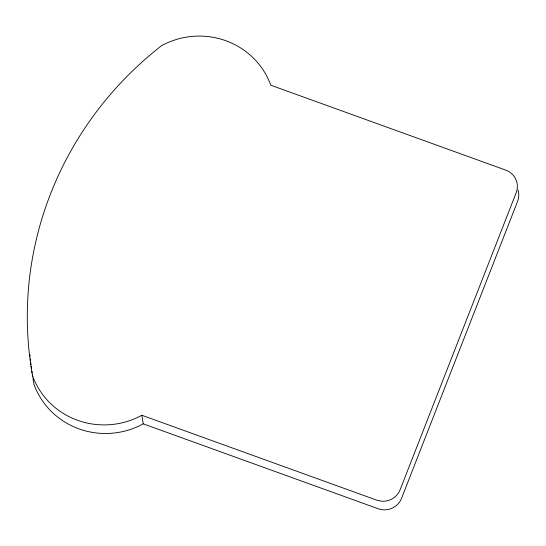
<?xml version="1.0" encoding="UTF-8"?>
<svg xmlns="http://www.w3.org/2000/svg" width="546" height="546" viewBox="0 0 546 546"><rect width="100%" height="100%" fill="white"/><g stroke="black" fill="none" stroke-linecap="round" stroke-linejoin="round"><path stroke-width="0.82" d="M141.83 415.26L376.754 500.156L381.354 501.18A18.114 17.581 -9.4 0 0 400.116 489.769L516.188 192.724A18.114 17.581 -9.4 0 0 505.719 170.106L270.796 85.21A76.611 74.372 -9.4 0 0 161.507 45.721A354.252 343.878 -9.4 0 0 32.542 375.771A76.611 74.372 -9.4 0 0 141.83 415.26L143.25 423.846L378.18 508.742A18.114 17.581 -9.4 0 0 401.535 498.355L517.608 201.31A18.114 17.581 -9.4 0 0 518.038 190.001M143.25 423.846A76.611 74.372 -9.4 0 1 33.968 384.357A354.252 343.878 -9.4 0 1 32.985 378.624M32.726 376.986A354.252 343.878 -9.4 0 1 32.35 374.515M32.112 372.87A354.252 343.878 -9.4 0 1 31.88 371.225M31.545 368.748A354.252 343.878 -9.4 0 1 31.231 366.27M31.026 364.619A354.252 343.878 -9.4 0 1 30.835 362.967M30.569 360.49A354.252 343.878 -9.4 0 1 30.399 358.838M30.153 356.354A354.252 343.878 -9.4 0 1 30.003 354.695"/></g></svg>
